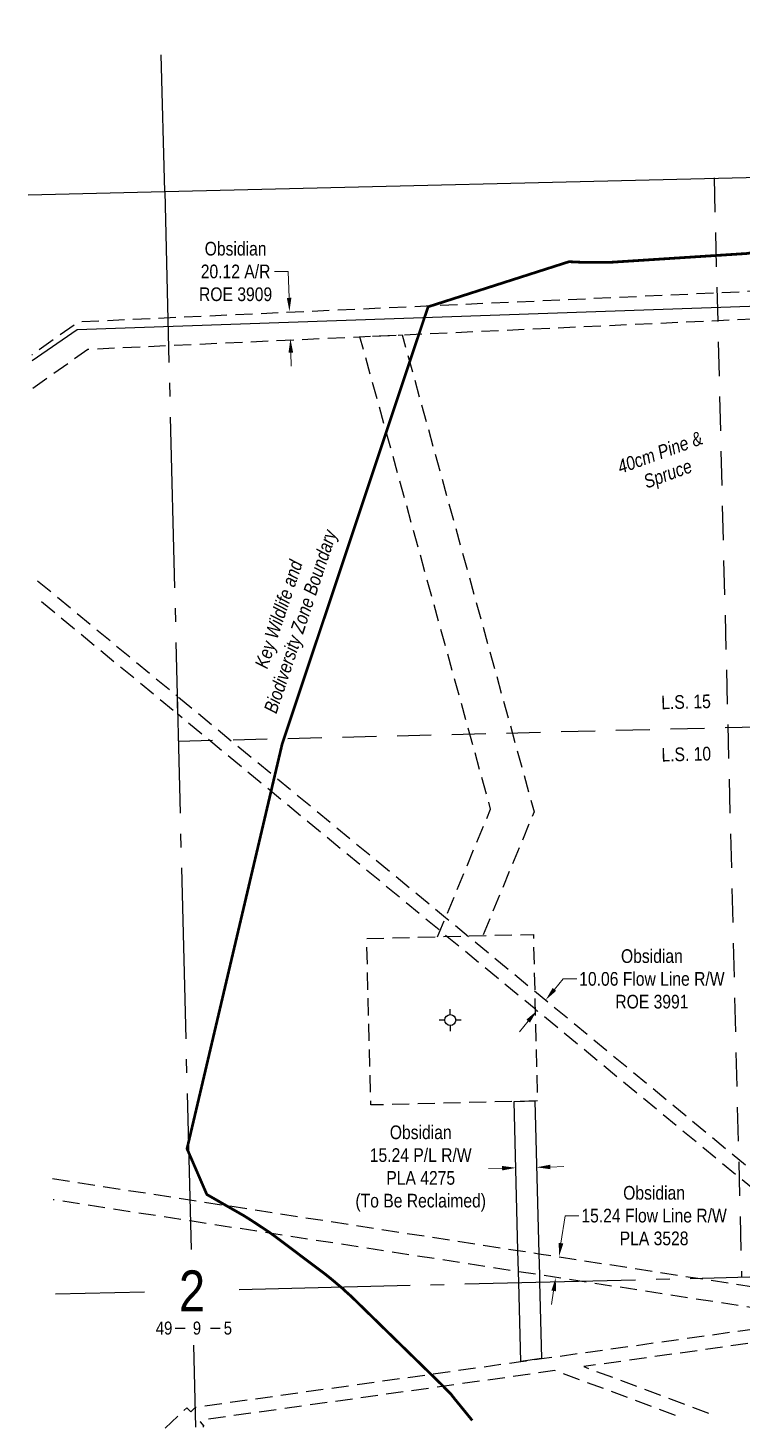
# Model space of a CAD drawing. Extents: x 617220 to 621168, y 5895697 to 5898742.
# Drawn here: x 619559 to 620082, y 5895889 to 5896913 of the extents above; entities that cross this region are included whole.
import ezdxf
from ezdxf.enums import TextEntityAlignment as Align

# ---------------------------------------------------------------- set-up
doc = ezdxf.new("R2010")
doc.units = 0
doc.header["$LTSCALE"] = 5
doc.header["$PDMODE"] = 34
doc.header["$PDSIZE"] = 0.03
for name, pattern in [('DASHDOT2', [12.7, 6.35, -3.175, 0, -3.175]), ('foc-ACCESSROAD', [3.75, 2.5, -1.25]), ('foc-FLOWLINE', [3.75, 2.5, -1.25]), ('foc-LSD', [8, 5, -3]), ('foc-QUARTERLINE', [33, 25, -3, 2, -3])]:
    doc.linetypes.add(name, pattern=pattern)
doc.layers.get('Defpoints').update_dxf_attribs({"color": 9})
for name, color, linetype in [('10', 1, 'Continuous'), ('9', 3, 'Continuous'), ('AS-POWER', 104, 'foc-POWER'), ('AS-WILDLIFE', 131, 'DASHDOT2'), ('C-AR', 13, 'foc-ACCESSROAD'), ('C-FLOWLINE', 13, 'foc-FLOWLINE'), ('C-RW', 13, 'Continuous'), ('C-WS', 13, 'foc-ACCESSROAD'), ('F-WS-S', 8, 'Continuous'), ('L-QSEC', 8, 'foc-QUARTERLINE'), ('L-SEC', 7, 'Continuous'), ('L-SECLBL', 7, 'Continuous'), ('L-SECTION-LSD', 7, 'foc-LSD'), ('T-BUSH-T', 110, 'Continuous')]:
    doc.layers.add(name, color=color, linetype=linetype)
doc.layers.add('C-AR-T', color=13, linetype='Continuous', lineweight=9)
doc.layers.add('C-FLOWLINE-T', color=13, linetype='Continuous', lineweight=9)
doc.styles.add('100L', font='ARIALN.TTF', dxfattribs={"height": 11})
doc.styles.add('240', font='ARIALN.TTF', dxfattribs={"height": 30})
doc.styles.add('80CG', font='ARIALN.TTF', dxfattribs={"height": 10})
doc.styles.add('80L', font='ARIALN.TTF', dxfattribs={"height": 10})
doc.styles.add('80LS', font='ARIALNI.TTF', dxfattribs={"height": 10})
doc.styles.add('foc-LtypeFont', font='ARIALN.TTF', dxfattribs={"height": 7.35})
doc.styles.add('SIMPLEX', font='ARIALN.TTF')
doc.linetypes.add('foc-POWER', pattern='A,6,-1,["P",foc-LtypeFont,S=0.2,R=0,X=-0.625,Y=-0.75],-1.24,4', length=12.24)
doc.dimstyles.new('Compass 5 000', dxfattribs={"dimscale": 5, "dimtxt": 9, "dimasz": 2, "dimexe": 0.2, "dimexo": 0.0625, "dimgap": 0.5, "dimtad": 0, "dimtih": 1, "dimtoh": 1, "dimzin": 0, "dimdsep": 46, "dimtxsty": '80CG', "dimcen": 0.1, "dimse1": 1, "dimse2": 1, "dimclrd": 256, "dimclrt": 256, "dimaunit": 1, "dimadec": 4, "dimazin": 0, "dimtfac": 0.06, "dimtofl": 0, "dimtmove": 0, "dimatfit": 1, "dimfxl": 0.2, "dimtolj": 1, "dimtzin": 0, "dimlwd": -1, "dimarcsym": 0})

# ---------------------------------------------------------------- blocks, each defined once
blk = doc.blocks.new('L-SECLBL')
at = {"layer": '9', "color": 7}
for p, q in [((-5.1, -27.8), (-12.3, -27.8)), ((20.7, -27.8), (13.5, -27.8))]:
    blk.add_line(p, q, dxfattribs=at)
at = {"layer": '10', "color": 2, "style": 'SIMPLEX'}
blk.add_attdef('SEC', text='', height=30, dxfattribs=at).set_placement((0, 0), align=Align.MIDDLE)
at = {"layer": '10', "color": 5, "style": '80L'}
blk.add_attdef('TWP', text='', height=9.5, dxfattribs=at).set_placement((-14.4, -27.4), align=Align.MIDDLE_RIGHT)
blk.add_attdef('RGE', text='', height=9.5, dxfattribs=at).set_placement((3.6, -27.4), align=Align.MIDDLE_CENTER)
blk.add_attdef('MER', text='', height=9.5, dxfattribs=at).set_placement((23.2, -27.4), align=Align.MIDDLE_LEFT)
blk = doc.blocks.new('*D427')
at = {"layer": 'C-AR-T', "transparency": 16777216}
for p, q in [((619748.9, 5896734.8), (619738.9, 5896734.8)), ((619749.5, 5896715.6), (619748.9, 5896734.8)), ((619750.8, 5896675.5), (619751.1, 5896665.5))]:
    blk.add_line(p, q, dxfattribs=at)
for points in [[(619751.2, 5896715.6), (619747.9, 5896715.5), (619749.8, 5896705.6)], [(619752.5, 5896675.5), (619749.1, 5896675.4), (619750.5, 5896685.5)]]:
    blk.add_solid(points, dxfattribs=at)
at = {"layer": 'Defpoints', "color": 0, "transparency": 16777216}
for p in [(619927.6, 5896711.1), (619928.3, 5896691), (619750.5, 5896685.5)]:
    blk.add_point(p, dxfattribs=at)
at = {"layer": 'C-AR-T', "transparency": 16777216, "insert": (619710.4, 5896734.8), "char_height": 10, "attachment_point": 5, "style": '80CG'}
blk.add_mtext('\\A1;Obsidian\\P20.12 A/R\\PROE 3909', dxfattribs=at)
blk = doc.blocks.new('*D428')
at = {"layer": 'C-AR-T', "transparency": 16777216}
for p, q in [((619943.6, 5896209.5), (619949.9, 5896217.2)), ((619949.9, 5896217.2), (619959.9, 5896217.2)), ((619924.4, 5896186.3), (619918.1, 5896178.6))]:
    blk.add_line(p, q, dxfattribs=at)
for points in [[(619942.3, 5896210.6), (619944.9, 5896208.5), (619937.2, 5896201.8)], [(619923.1, 5896187.4), (619925.7, 5896185.3), (619930.8, 5896194)]]:
    blk.add_solid(points, dxfattribs=at)
at = {"layer": 'Defpoints', "color": 0, "transparency": 16777216}
for p in [(619937.2, 5896201.8), (619985, 5896162.3), (619978.6, 5896154.6)]:
    blk.add_point(p, dxfattribs=at)
at = {"layer": 'C-AR-T', "transparency": 16777216, "insert": (620014.9, 5896217.2), "char_height": 10, "attachment_point": 5, "style": '80CG'}
blk.add_mtext('\\A1;Obsidian\\P10.06 Flow Line R/W\\PROE 3991', dxfattribs=at)
blk = doc.blocks.new('*D429')
at = {"layer": 'C-FLOWLINE-T', "transparency": 16777216}
for p, q in [((619948.4, 5896023.8), (619951.5, 5896044)), ((619951.5, 5896044), (619961.5, 5896044)), ((619943, 5895989), (619941.5, 5895979.1))]:
    blk.add_line(p, q, dxfattribs=at)
for points in [[(619946.8, 5896024.1), (619950.1, 5896023.6), (619946.9, 5896013.9)], [(619941.4, 5895989.2), (619944.7, 5895988.7), (619944.6, 5895998.9)]]:
    blk.add_solid(points, dxfattribs=at)
at = {"layer": 'Defpoints', "color": 0, "transparency": 16777216}
for p in [(619946.9, 5896013.9), (619953.1, 5896013), (619950.8, 5895997.9)]:
    blk.add_point(p, dxfattribs=at)
at = {"layer": 'C-FLOWLINE-T', "transparency": 16777216, "insert": (620016.5, 5896044), "char_height": 10, "attachment_point": 5, "style": '80CG'}
blk.add_mtext('\\A1;Obsidian\\P15.24 Flow Line R/W\\PPLA 3528', dxfattribs=at)
blk = doc.blocks.new('*D430')
at = {"layer": 'C-FLOWLINE-T', "transparency": 16777216}
for p, q in [((619905.4, 5896078.7), (619895.4, 5896078.5)), ((619940.6, 5896079.6), (619950.6, 5896079.9))]:
    blk.add_line(p, q, dxfattribs=at)
for points in [[(619905.3, 5896080.4), (619905.4, 5896077.1), (619915.4, 5896079)], [(619940.6, 5896081.3), (619940.7, 5896078), (619930.6, 5896079.4)]]:
    blk.add_solid(points, dxfattribs=at)
at = {"layer": 'Defpoints', "color": 0, "transparency": 16777216}
for p in [(619930.3, 5896093.3), (619915, 5896092.9), (619915.4, 5896079)]:
    blk.add_point(p, dxfattribs=at)
at = {"layer": 'C-FLOWLINE-T', "transparency": 16777216, "insert": (619845.8, 5896078.5), "char_height": 10, "attachment_point": 5, "style": '80CG'}
blk.add_mtext('\\A1;Obsidian\\P15.24 P/L R/W\\PPLA 4275\\P(To Be Reclaimed)', dxfattribs=at)
blk = doc.blocks.new('GABD')
for p, q in [((-0.81, 0), (-1.62, 0)), ((0, 0.81), (0, 1.62)), ((1.62, 0), (0.81, 0)), ((0, -0.81), (0, -1.62))]:
    blk.add_line(p, q)
blk.add_circle((0, 0), 0.8)

msp = doc.modelspace()

# ---------------------------------------------------------------- linework, layer by layer
at = {"layer": 'AS-POWER', "flags": 128}
msp.add_lwpolyline([(619561.577, 5896669.623), (619594.631, 5896692.42), (620093.358, 5896709.613), (620211.418, 5896657.249), (620268.436, 5896632.479), (620305.174, 5896602.486), (620492.803, 5896604.829)], dxfattribs=at)
at = {"layer": 'C-AR', "flags": 128}
for points in [[(619562.076, 5896649.576), (619602.214, 5896677.984), (620089.089, 5896700.16), (620202.591, 5896640.56), (620201.932, 5896663.336), (620093.616, 5896720.5), (619595.461, 5896697.845), (619561.474, 5896673.791)], [(619858.183, 5896248.108), (619896.941, 5896341.542), (619801.367, 5896687.055), (619832.28, 5896688.463), (619928.787, 5896339.576), (619891.178, 5896248.91)], [(619565.583, 5896508.579), (619667.713, 5896424.186), (619668.044, 5896410.859), (619565.914, 5896495.247)]]:
    msp.add_lwpolyline(points, dxfattribs=at)
msp.add_lwpolyline([(619806.329, 5896246.855), (619928.192, 5896249.806), (619931.141, 5896127.967), (619809.307, 5896124.985)], close=True, dxfattribs=at)
at = {"layer": 'C-FLOWLINE', "flags": 128}
for points in [[(619576.463, 5896071.121), (619676.879, 5896055.617), (619916.927, 5896018.551), (619932.241, 5896016.187), (620048.426, 5895998.246), (620195.581, 5895975.532), (620315.714, 5895977.304), (620330.723, 5895977.526), (620330.853, 5895972.495), (620331.11, 5895962.281), (620316.097, 5895962.059), (620194.523, 5895960.266), (620175.995, 5895963.125), (620141.489, 5895968.453), (619962.223, 5895996.126), (619932.638, 5896000.699), (619917.324, 5896003.063), (619677.264, 5896040.129), (619576.848, 5896055.633)], [(619658.961, 5895888.65), (619674.758, 5895903.431), (619677.567, 5895900.428), (619680.666, 5895903.327), (619681.341, 5895903.958), (619919.013, 5895937.27), (619934.212, 5895939.4), (619942.619, 5895940.58), (620141.489, 5895968.453), (620191.565, 5895975.472), (620195.581, 5895975.532), (620315.714, 5895977.304), (620330.723, 5895977.526), (620330.853, 5895972.495), (620315.841, 5895972.273), (620232.478, 5895971.043), (620175.995, 5895963.125), (619965.025, 5895933.556), (620059.206, 5895898.531)], [(620032.268, 5895897.866), (619944.016, 5895930.61), (619685.892, 5895894.432), (619684.444, 5895893.077), (619687.254, 5895890.075), (619686.457, 5895889.329)]]:
    msp.add_lwpolyline(points, dxfattribs=at)
at = {"layer": 'C-RW'}
msp.add_lwpolyline([(619934.212, 5895939.4), (619919.013, 5895937.27), (619917.53, 5895995.028), (619917.324, 5896003.063), (619916.927, 5896018.551), (619914.129, 5896127.553), (619929.373, 5896127.922), (619932.241, 5896016.187), (619932.638, 5896000.699), (619932.774, 5895995.403), (619934.212, 5895939.4)], close=True, dxfattribs=at)
at = {"layer": 'L-QSEC'}
for p, q in [((619658.532, 5896793.308), (619656.045, 5896893.278)), ((619658.532, 5896793.308), (619677.786, 5896019.156)), ((619713.04, 5895990.012), (620482.456, 5896008.94)), ((619578.562, 5895986.704), (619643.778, 5895988.309)), ((619679.527, 5895949.178), (619681.018, 5895889.195))]:
    msp.add_line(p, q, dxfattribs=at)
at = {"layer": 'L-SEC'}
for p, q in [((619658.532, 5896793.308), (620463.156, 5896812.808)), ((619558.563, 5896790.833), (619658.532, 5896793.308))]:
    msp.add_line(p, q, dxfattribs=at)
at = {"layer": 'L-SECTION-LSD'}
for p, q in [((620060.405, 5896803.255), (620080.494, 5895999.052)), ((619668.532, 5896391.236), (620473.199, 5896411.092))]:
    msp.add_line(p, q, dxfattribs=at)

# ---------------------------------------------------------------- block references
at = {"layer": 'F-WS-S', "xscale": 5, "yscale": 5, "zscale": 5}
msp.add_blockref('GABD', (619867.381, 5896187.118), dxfattribs=at)
at = {"layer": 'L-SECLBL', "color": 3}
msp.add_blockref('L-SECLBL', (619678.532, 5895989.164), dxfattribs=at).add_auto_attribs({'SEC': '2', 'TWP': '49', 'RGE': '9', 'MER': '5'})

# ---------------------------------------------------------------- texts
at = {"layer": 'AS-WILDLIFE', "insert": (619751.202, 5896480.972), "char_height": 9.99644, "attachment_point": 5, "rotation": 71.551612, "style": '240'}
msp.add_mtext_dynamic_manual_height_columns('{\\fArial Narrow|b0|i1|c0|p34;Key Wildlife and\\PBiodiversity Zone Boundary}', width=140.84111, gutter_width=45, heights=[0], dxfattribs=at)
at = {"layer": 'T-BUSH-T', "insert": (620019.082, 5896607.229), "char_height": 10, "width": 66.2531, "attachment_point": 2, "rotation": 20, "style": '80LS'}
msp.add_mtext('40cm Pine & Spruce', dxfattribs=at)

# ---------------------------------------------------------------- dimensions: what is measured, and where the dimension line sits
at = {"layer": 'C-AR-T'}
for base, p1, p2, angle, text, picture, middle in [((619750.474, 5896685.472), (619927.63, 5896711.132), (619928.257, 5896691.01), 271.784131, 'Obsidian\\P20.12 A/R\\PROE 3909', '*D427', (619710.392, 5896734.752)), ((619937.202, 5896201.8), (619978.62, 5896154.569), (619985.028, 5896162.333), 50.469905, 'Obsidian\\P10.06 Flow Line R/W\\PROE 3991', '*D428', (620014.932, 5896217.225))]:
    dim = msp.add_linear_dim(base=base, p1=p1, p2=p2, angle=angle, text=text, dimstyle='Compass 5 000', dxfattribs=at)
    dim.commit()
    dim.dimension.update_dxf_attribs({"geometry": picture, "text_midpoint": middle, "dimtype": 161})
at = {"layer": 'C-FLOWLINE-T'}
for base, p1, p2, angle, text, picture, middle in [((619915.375, 5896078.978), (619930.262, 5896093.252), (619915.019, 5896092.861), 181.470455, 'Obsidian\\P15.24 P/L R/W\\PPLA 4275\\P(To Be Reclaimed)', '*D430', (619845.829, 5896078.464)), ((619946.89, 5896013.925), (619950.763, 5895997.898), (619953.09, 5896012.968), 81.222006, 'Obsidian\\P15.24 Flow Line R/W\\PPLA 3528', '*D429', (620016.529, 5896043.973))]:
    dim = msp.add_linear_dim(base=base, p1=p1, p2=p2, angle=angle, text=text, dimstyle='Compass 5 000', dxfattribs=at)
    dim.commit()
    dim.dimension.update_dxf_attribs({"geometry": picture, "text_midpoint": middle, "dimtype": 161})

# ---------------------------------------------------------------- next in the draw order: texts
at = {"layer": 'L-SECTION-LSD', "char_height": 10, "attachment_point": 1, "rotation": 1.413548, "style": '100L', "bg_fill": 3, "box_fill_scale": 1.5, "bg_fill_color": 256, "bg_fill_transparency": 0}
for s, width, insert in [('\\pi1.8458;L.S. 15', 36.85945, (620019.742, 5896424.485)), ('\\pi2.0291;L.S. 10', 36.95405, (620019.742, 5896386.2))]:
    msp.add_mtext_dynamic_manual_height_columns(s, width=width, gutter_width=55, heights=[0], dxfattribs=dict(at, insert=insert))

# ---------------------------------------------------------------- next in the draw order: linework, layer by layer
at = {"layer": 'AS-WILDLIFE', "const_width": 1.999, "flags": 128}
msp.add_lwpolyline([(620367.563, 5896912), (620357.875, 5896901), (620353.875, 5896897), (620322.875, 5896866), (620318.063, 5896861.5), (620317.375, 5896860.5), (620305.187, 5896850), (620300.813, 5896846.5), (620298.563, 5896845), (620274.375, 5896827.5), (620271.312, 5896825.5), (620265.875, 5896822), (620247.687, 5896811.5), (620241.875, 5896808.5), (620238.375, 5896806.5), (620203.187, 5896791), (620184.625, 5896780.5), (620182.062, 5896779.5), (620172.438, 5896774.5), (620170.562, 5896773.5), (620166.5, 5896771.5), (620151.688, 5896765), (620149.75, 5896764), (620143.625, 5896762), (620137.375, 5896760), (620135.938, 5896759.5), (620102.188, 5896751), (620097.25, 5896750), (620090.813, 5896749), (620084.25, 5896748), (619983.688, 5896741.5), (619977.25, 5896741.5), (619968.125, 5896741.5), (619965.437, 5896741.5), (619954.25, 5896742), (619851.188, 5896709), (619744.437, 5896389), (619674.875, 5896093), (619689.375, 5896059.5), (619716.437, 5896044), (619722, 5896040.5), (619732.625, 5896033.5), (619737.687, 5896030), (619775.625, 5896001.5), (619780, 5895998), (619789.5, 5895990), (619791, 5895988.5), (619794.938, 5895985), (619822.562, 5895958), (619862.5, 5895919), (619863.375, 5895918), (619867.875, 5895913.5), (619870.187, 5895910.5), (619883.493, 5895894.194)], dxfattribs=at)
at = {"layer": 'C-WS', "flags": 128}
msp.add_lwpolyline([(620315.462, 5895987.368), (620330.457, 5895987.588), (620330.015, 5896005.179), (620327.338, 5896111.861), (620333.031, 5896112.003), (620342.137, 5896112.232), (620343.086, 5896112.256), (620352.2, 5896112.485), (620435.504, 5896114.575), (620450.734, 5896114.957), (620475.388, 5896115.336), (620478.052, 5896008.687), (620479.373, 5895932.636), (620455.345, 5895932.029), (620440.111, 5895931.647), (620348.004, 5895929.336), (620344.979, 5895929.261), (620337.202, 5895929.065), (620331.928, 5895928.933), (620331.711, 5895937.64), (620331.573, 5895943.192), (620331.11, 5895962.281), (620330.853, 5895972.495), (620330.723, 5895977.526), (620315.714, 5895977.304), (620195.581, 5895975.532), (620164.589, 5896001.105), (619928.688, 5896195.774), (619668.044, 5896410.859), (619667.713, 5896424.186), (619863.909, 5896262.281), (619928.554, 5896208.936), (620179.947, 5896001.482), (620199.134, 5895985.65), (620315.462, 5895987.368)], close=True, dxfattribs=at)

doc.saveas('drawing.dxf')
